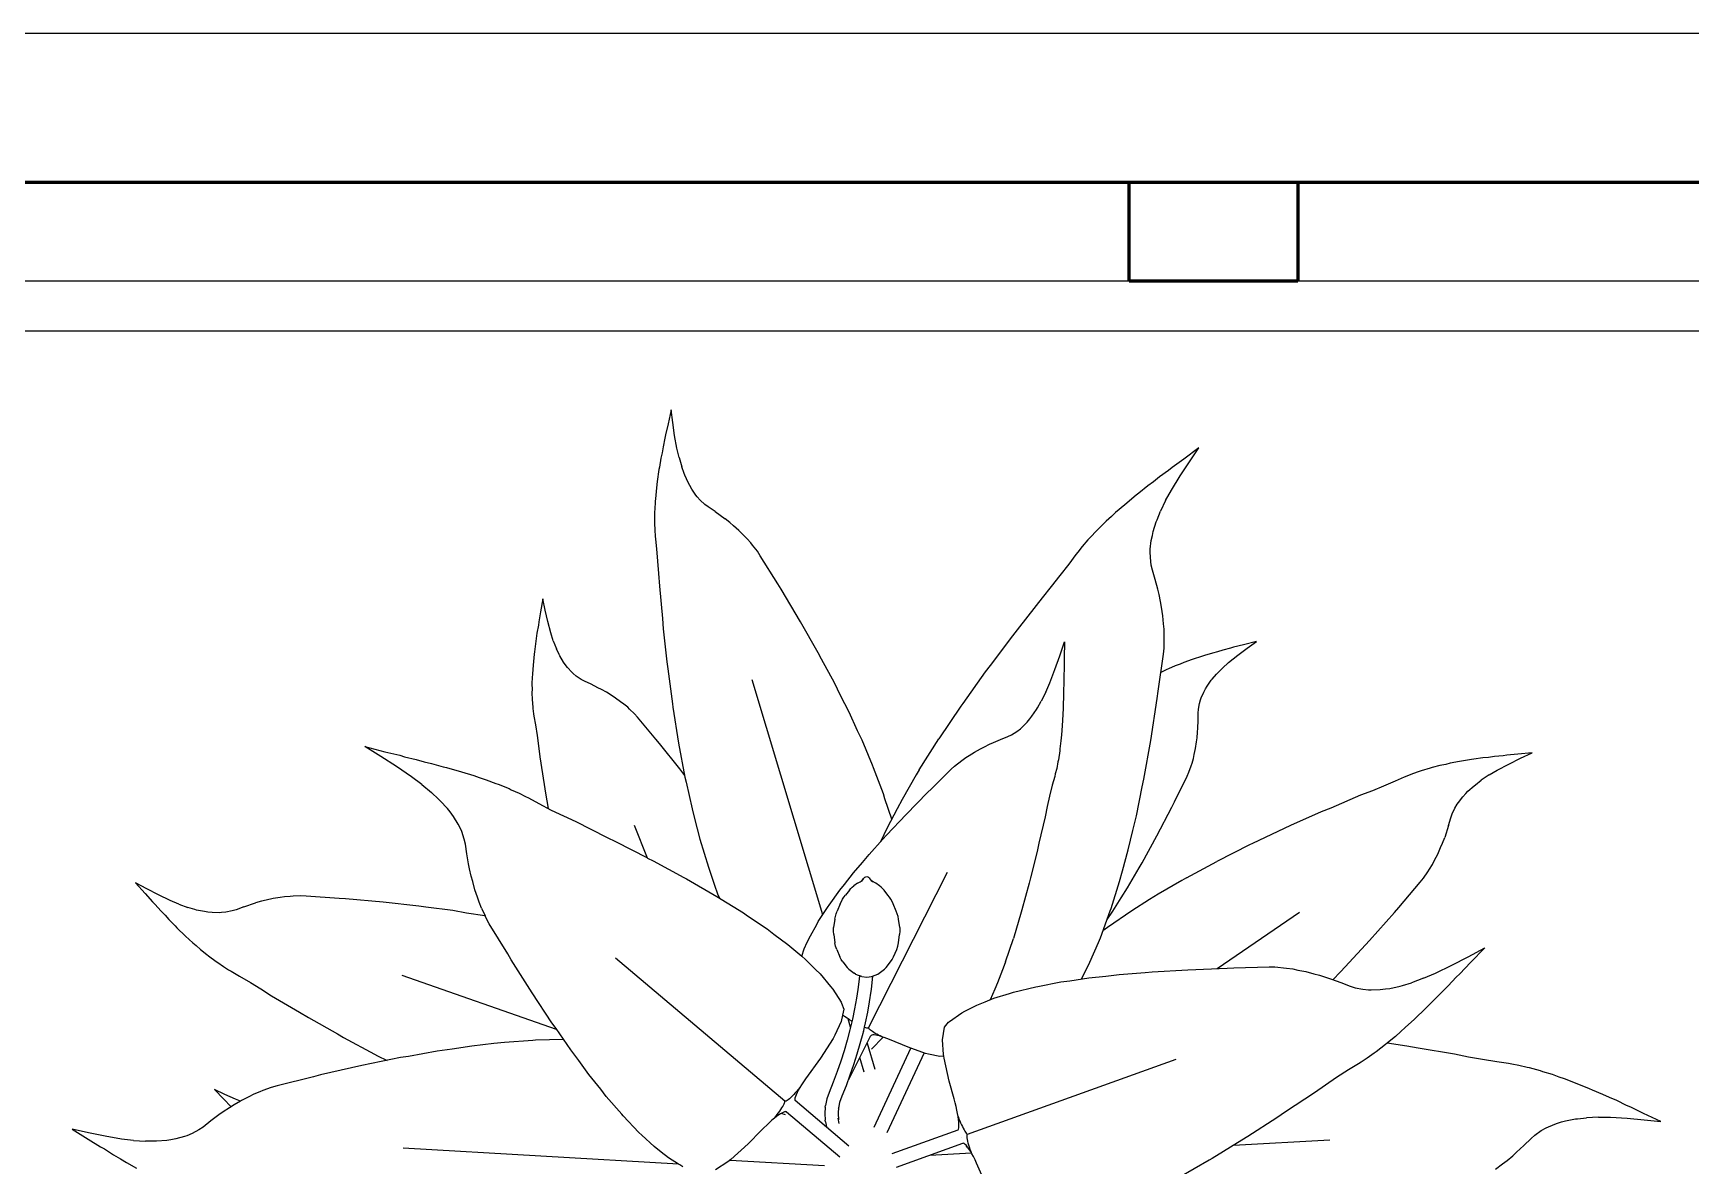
# Model space of a CAD drawing. Header units: metres. Extents: x 244.4 to 340.3, y -4.1 to 64.3.
# Drawn here: x 307.079 to 307.914, y 35.942 to 36.512 of the extents above; entities that cross this region are included whole.
import ezdxf

# ---------------------------------------------------------------- set-up
doc = ezdxf.new("R2010")
doc.units = ezdxf.units.M
doc.layers.add('A-WALL', color=6, linetype='Continuous', lineweight=60)
doc.layers.add('Edges', color=7, linetype='Continuous')

msp = doc.modelspace()

# ---------------------------------------------------------------- linework, layer by layer
at = {"layer": 'A-WALL'}
for p, q in [((305.65535, 36.4373), (311.50535, 36.4373)), ((307.63113, 36.3873), (307.63113, 36.4373)), ((307.71605, 36.4373), (307.71605, 36.3873)), ((307.71605, 36.3873), (307.63113, 36.3873))]:
    msp.add_line(p, q, dxfattribs=at)
at = {"layer": 'Edges'}
for p, q in [((305.65535, 36.5123), (311.50535, 36.5123)), ((307.63113, 36.3873), (305.70605, 36.3873)), ((309.54113, 36.3873), (307.71605, 36.3873)), ((305.65535, 36.3623), (311.50535, 36.3623)), ((307.40061, 36.32262), (307.39907, 36.31547)), ((307.40143, 36.31618), (307.40061, 36.32262)), ((307.39782, 36.31002), (307.39752, 36.30824)), ((307.39907, 36.31547), (307.39782, 36.31002)), ((307.40236, 36.30969), (307.40143, 36.31618)), ((307.39656, 36.30402), (307.39606, 36.30096)), ((307.39752, 36.30824), (307.39656, 36.30402)), ((307.40354, 36.3032), (307.40236, 36.30969)), ((307.4046, 36.29857), (307.40354, 36.3032)), ((307.66626, 36.30347), (307.65866, 36.29777)), ((307.6615, 36.29644), (307.66626, 36.30347)), ((307.39474, 36.29369), (307.39449, 36.29246)), ((307.39545, 36.29818), (307.39474, 36.29369)), ((307.39606, 36.30096), (307.39545, 36.29818)), ((307.4046, 36.29857), (307.40594, 36.29395)), ((307.40717, 36.29053), (307.40594, 36.29395)), ((307.65281, 36.29355), (307.65102, 36.29207)), ((307.65866, 36.29777), (307.65281, 36.29355)), ((307.65683, 36.28936), (307.6615, 36.29644)), ((307.39364, 36.28647), (307.39303, 36.28161)), ((307.39449, 36.29246), (307.39364, 36.28647)), ((307.40747, 36.28971), (307.40717, 36.29053)), ((307.40917, 36.28595), (307.40747, 36.28971)), ((307.40997, 36.28449), (307.40917, 36.28595)), ((307.64345, 36.28636), (307.64053, 36.28425)), ((307.64654, 36.28886), (307.64345, 36.28636)), ((307.65102, 36.29207), (307.64654, 36.28886)), ((307.65245, 36.28217), (307.65683, 36.28936)), ((307.39257, 36.27642), (307.39238, 36.27237)), ((307.39287, 36.27936), (307.39257, 36.27642)), ((307.39303, 36.28161), (307.39287, 36.27936)), ((307.41105, 36.28259), (307.40997, 36.28449)), ((307.4131, 36.2796), (307.41105, 36.28259)), ((307.41378, 36.27879), (307.4131, 36.2796)), ((307.41529, 36.27707), (307.41378, 36.27879)), ((307.41763, 36.2749), (307.41529, 36.27707)), ((307.63481, 36.27968), (307.62899, 36.27481)), ((307.63608, 36.28061), (307.63481, 36.27968)), ((307.64053, 36.28425), (307.63608, 36.28061)), ((307.64955, 36.27691), (307.64694, 36.27146)), ((307.64955, 36.27691), (307.65245, 36.28217)), ((307.3923, 36.27138), (307.39223, 36.26656)), ((307.39238, 36.27237), (307.3923, 36.27138)), ((307.41928, 36.27366), (307.41763, 36.2749)), ((307.42274, 36.2714), (307.41928, 36.27366)), ((307.42274, 36.2714), (307.42783, 36.2677)), ((307.62235, 36.26893), (307.61964, 36.26653)), ((307.62437, 36.27086), (307.62235, 36.26893)), ((307.62899, 36.27481), (307.62437, 36.27086)), ((307.64525, 36.26723), (307.64694, 36.27146)), ((307.39223, 36.26656), (307.39227, 36.26556)), ((307.39227, 36.26556), (307.39234, 36.26196)), ((307.39234, 36.26196), (307.39258, 36.25896)), ((307.43024, 36.26577), (307.42783, 36.2677)), ((307.43202, 36.26421), (307.43024, 36.26577)), ((307.43476, 36.26178), (307.43202, 36.26421)), ((307.4372, 36.25932), (307.43476, 36.26178)), ((307.61523, 36.26219), (307.61121, 36.25795)), ((307.61612, 36.26301), (307.61523, 36.26219)), ((307.61964, 36.26653), (307.61612, 36.26301)), ((307.6429, 36.25935), (307.64335, 36.26136)), ((307.64335, 36.26136), (307.64486, 36.26623)), ((307.64486, 36.26623), (307.64525, 36.26723)), ((307.39258, 36.25896), (307.39267, 36.25752)), ((307.39267, 36.25752), (307.39321, 36.25256)), ((307.39321, 36.25256), (307.39379, 36.2463)), ((307.43883, 36.25765), (307.4372, 36.25932)), ((307.44069, 36.25554), (307.43883, 36.25765)), ((307.44163, 36.25437), (307.44069, 36.25554)), ((307.44402, 36.25131), (307.44163, 36.25437)), ((307.44551, 36.24911), (307.44402, 36.25131)), ((307.60758, 36.2538), (307.60537, 36.25096)), ((307.61043, 36.25702), (307.60758, 36.2538)), ((307.61121, 36.25795), (307.61043, 36.25702)), ((307.64183, 36.25102), (307.64186, 36.25232)), ((307.64186, 36.25232), (307.64236, 36.25674)), ((307.64236, 36.25674), (307.6429, 36.25935)), ((307.39379, 36.2463), (307.39428, 36.24016)), ((307.4543, 36.23495), (307.44551, 36.24911)), ((307.60081, 36.24491), (307.59636, 36.23909)), ((307.6043, 36.24964), (307.60081, 36.24491)), ((307.60537, 36.25096), (307.6043, 36.24964)), ((307.64187, 36.24823), (307.64183, 36.25102)), ((307.64233, 36.24436), (307.64187, 36.24823)), ((307.6429, 36.24188), (307.64233, 36.24436)), ((307.39428, 36.24016), (307.3947, 36.23377)), ((307.45606, 36.23221), (307.4543, 36.23495)), ((307.59636, 36.23909), (307.59196, 36.23356)), ((307.64437, 36.23705), (307.6429, 36.24188)), ((307.64558, 36.23221), (307.64437, 36.23705)), ((307.33602, 36.22747), (307.33491, 36.22081)), ((307.3372, 36.22173), (307.33602, 36.22747)), ((307.3947, 36.23377), (307.39623, 36.21753)), ((307.4658, 36.21586), (307.45606, 36.23221)), ((307.58734, 36.22796), (307.57604, 36.21335)), ((307.59196, 36.23356), (307.58734, 36.22796)), ((307.64625, 36.22962), (307.64558, 36.23221)), ((307.64701, 36.22597), (307.64625, 36.22962)), ((307.33491, 36.22081), (307.33398, 36.21572)), ((307.33848, 36.21597), (307.3372, 36.22173)), ((307.64745, 36.22316), (307.64701, 36.22597)), ((307.64814, 36.21886), (307.64745, 36.22316)), ((307.64853, 36.21477), (307.64814, 36.21886)), ((307.33308, 36.21017), (307.33274, 36.20734)), ((307.33379, 36.21408), (307.33308, 36.21017)), ((307.33398, 36.21572), (307.33379, 36.21408)), ((307.33999, 36.21027), (307.33848, 36.21597)), ((307.34127, 36.20624), (307.33999, 36.21027)), ((307.39623, 36.21753), (307.39665, 36.21236)), ((307.39665, 36.21236), (307.39854, 36.19563)), ((307.47471, 36.20021), (307.4658, 36.21586)), ((307.57604, 36.21335), (307.57242, 36.20882)), ((307.64877, 36.21204), (307.64853, 36.21477)), ((307.64889, 36.20877), (307.64877, 36.21204)), ((307.33229, 36.20477), (307.33183, 36.20066)), ((307.33274, 36.20734), (307.33229, 36.20477)), ((307.34127, 36.20624), (307.34283, 36.20227)), ((307.34422, 36.19935), (307.34283, 36.20227)), ((307.57242, 36.20882), (307.56119, 36.19374)), ((307.59627, 36.19869), (307.59865, 36.20574)), ((307.59865, 36.20574), (307.59847, 36.19758)), ((307.64848, 36.19956), (307.64877, 36.20257)), ((307.64877, 36.20257), (307.64887, 36.20702)), ((307.64887, 36.20702), (307.64889, 36.20877)), ((307.67835, 36.20156), (307.67564, 36.20071)), ((307.68221, 36.20251), (307.67835, 36.20156)), ((307.68379, 36.203), (307.68221, 36.20251)), ((307.68881, 36.20423), (307.68379, 36.203)), ((307.68585, 36.199), (307.69059, 36.20252)), ((307.69535, 36.20594), (307.68881, 36.20423)), ((307.69059, 36.20252), (307.69535, 36.20594)), ((307.33112, 36.19406), (307.33076, 36.18965)), ((307.33164, 36.19953), (307.33112, 36.19406)), ((307.33183, 36.20066), (307.33164, 36.19953)), ((307.34456, 36.19866), (307.34422, 36.19935)), ((307.34641, 36.19552), (307.34456, 36.19866)), ((307.34727, 36.19432), (307.34641, 36.19552)), ((307.34842, 36.19277), (307.34727, 36.19432)), ((307.39854, 36.19563), (307.39891, 36.19208)), ((307.47637, 36.19705), (307.47471, 36.20021)), ((307.48283, 36.18506), (307.47637, 36.19705)), ((307.56119, 36.19374), (307.55879, 36.19062)), ((307.59384, 36.19175), (307.59627, 36.19869)), ((307.59847, 36.19758), (307.59846, 36.19145)), ((307.64582, 36.1808), (307.64848, 36.19956)), ((307.65434, 36.19357), (307.65104, 36.19208)), ((307.65682, 36.19451), (307.65434, 36.19357)), ((307.65868, 36.1953), (307.65682, 36.19451)), ((307.66285, 36.19677), (307.65868, 36.1953)), ((307.66806, 36.19852), (307.66285, 36.19677)), ((307.66916, 36.19882), (307.66806, 36.19852)), ((307.67311, 36.20008), (307.66916, 36.19882)), ((307.67564, 36.20071), (307.67311, 36.20008)), ((307.67812, 36.19248), (307.68127, 36.1953)), ((307.68127, 36.1953), (307.68585, 36.199)), ((307.33072, 36.18763), (307.33056, 36.18499)), ((307.33056, 36.18499), (307.33058, 36.18136)), ((307.33076, 36.18965), (307.33072, 36.18763)), ((307.35059, 36.19037), (307.34842, 36.19277)), ((307.35129, 36.18973), (307.35059, 36.19037)), ((307.35286, 36.1884), (307.35129, 36.18973)), ((307.35526, 36.18678), (307.35286, 36.1884)), ((307.35695, 36.18589), (307.35526, 36.18678)), ((307.36044, 36.18433), (307.35695, 36.18589)), ((307.39891, 36.19208), (307.40127, 36.17452)), ((307.47691, 36.06822), (307.44141, 36.18657)), ((307.48595, 36.17874), (307.48283, 36.18506)), ((307.55879, 36.19062), (307.5475, 36.17475)), ((307.58922, 36.18033), (307.59124, 36.185)), ((307.59124, 36.185), (307.59384, 36.19175)), ((307.59837, 36.18482), (307.59821, 36.18147)), ((307.59846, 36.19145), (307.59834, 36.18946)), ((307.59834, 36.18946), (307.59837, 36.18482)), ((307.65022, 36.19174), (307.64716, 36.19024)), ((307.65104, 36.19208), (307.65022, 36.19174)), ((307.67043, 36.18341), (307.67254, 36.18638)), ((307.67254, 36.18638), (307.67303, 36.18697)), ((307.67303, 36.18697), (307.67512, 36.18943)), ((307.67812, 36.19248), (307.67512, 36.18943)), ((307.33058, 36.18136), (307.33055, 36.18048)), ((307.33055, 36.18048), (307.33071, 36.1762)), ((307.33071, 36.1762), (307.33079, 36.17532)), ((307.3638, 36.18263), (307.36044, 36.18433)), ((307.36561, 36.18172), (307.3638, 36.18263)), ((307.36806, 36.18034), (307.36561, 36.18172)), ((307.36988, 36.17919), (307.36806, 36.18034)), ((307.37267, 36.17742), (307.36988, 36.17919)), ((307.37518, 36.17558), (307.37267, 36.17742)), ((307.49017, 36.17037), (307.48595, 36.17874)), ((307.58922, 36.18033), (307.58696, 36.17577)), ((307.59823, 36.17846), (307.598, 36.17365)), ((307.59821, 36.18147), (307.59823, 36.17846)), ((307.64206, 36.15609), (307.64538, 36.17717)), ((307.64538, 36.17717), (307.64582, 36.1808)), ((307.66656, 36.17461), (307.66714, 36.17659)), ((307.66714, 36.17659), (307.66743, 36.17749)), ((307.66743, 36.17749), (307.66874, 36.18045)), ((307.66874, 36.18045), (307.66968, 36.18213)), ((307.66968, 36.18213), (307.67043, 36.18341)), ((307.33079, 36.17532), (307.33103, 36.17216)), ((307.33103, 36.17216), (307.33141, 36.16954)), ((307.33141, 36.16954), (307.33156, 36.16829)), ((307.33156, 36.16829), (307.33231, 36.16401)), ((307.37684, 36.17434), (307.37518, 36.17558)), ((307.37875, 36.17275), (307.37684, 36.17434)), ((307.37973, 36.17184), (307.37875, 36.17275)), ((307.38219, 36.1695), (307.37973, 36.17184)), ((307.38374, 36.1678), (307.38219, 36.1695)), ((307.40127, 36.17452), (307.40148, 36.17287)), ((307.40148, 36.17287), (307.40438, 36.15471)), ((307.49451, 36.16089), (307.49017, 36.17037)), ((307.54643, 36.17329), (307.53532, 36.1568)), ((307.5475, 36.17475), (307.54643, 36.17329)), ((307.58118, 36.16689), (307.58224, 36.16822)), ((307.58224, 36.16822), (307.58461, 36.1717)), ((307.58461, 36.1717), (307.58506, 36.17247)), ((307.58506, 36.17247), (307.58696, 36.17577)), ((307.59801, 36.17236), (307.59766, 36.16608)), ((307.598, 36.17365), (307.59801, 36.17236)), ((307.66593, 36.16986), (307.66606, 36.17176)), ((307.66594, 36.16604), (307.66593, 36.16986)), ((307.66606, 36.17176), (307.66656, 36.17461)), ((307.33231, 36.16401), (307.33315, 36.15861)), ((307.39293, 36.15667), (307.38374, 36.1678)), ((307.49674, 36.15614), (307.49451, 36.16089)), ((307.57202, 36.15896), (307.57466, 36.16061)), ((307.57466, 36.16061), (307.57643, 36.16198)), ((307.57643, 36.16198), (307.57724, 36.16266)), ((307.57724, 36.16266), (307.57978, 36.16522)), ((307.57978, 36.16522), (307.58118, 36.16689)), ((307.59736, 36.1611), (307.5971, 36.15881)), ((307.59766, 36.16608), (307.59736, 36.1611)), ((307.66541, 36.15744), (307.66567, 36.16025)), ((307.66567, 36.16025), (307.66576, 36.16227)), ((307.66576, 36.16227), (307.66594, 36.16604)), ((307.25445, 36.14799), (307.24644, 36.153)), ((307.24644, 36.153), (307.25647, 36.15039)), ((307.33315, 36.15861), (307.33389, 36.15332)), ((307.33389, 36.15332), (307.33456, 36.14784)), ((307.39475, 36.15453), (307.39293, 36.15667)), ((307.40494, 36.1417), (307.39475, 36.15453)), ((307.40438, 36.15471), (307.40759, 36.13765)), ((307.50201, 36.14356), (307.49674, 36.15614)), ((307.52548, 36.1412), (307.53532, 36.1568)), ((307.55341, 36.15022), (307.55638, 36.15181)), ((307.55638, 36.15181), (307.55833, 36.15289)), ((307.55833, 36.15289), (307.56095, 36.15417)), ((307.56095, 36.15417), (307.56287, 36.155)), ((307.56287, 36.155), (307.56647, 36.15662)), ((307.56647, 36.15662), (307.57019, 36.15808)), ((307.57019, 36.15808), (307.57202, 36.15896)), ((307.59635, 36.15187), (307.59626, 36.15091)), ((307.59688, 36.15588), (307.59635, 36.15187)), ((307.5971, 36.15881), (307.59688, 36.15588)), ((307.63858, 36.13651), (307.64206, 36.15609)), ((307.66397, 36.14901), (307.66463, 36.15205)), ((307.66463, 36.15205), (307.6651, 36.15532)), ((307.6651, 36.15532), (307.66541, 36.15744)), ((307.26232, 36.14296), (307.25445, 36.14799)), ((307.25647, 36.15039), (307.26405, 36.14859)), ((307.2699, 36.13778), (307.26232, 36.14296)), ((307.26405, 36.14859), (307.26646, 36.14786)), ((307.26646, 36.14786), (307.27221, 36.14654)), ((307.27221, 36.14654), (307.2763, 36.14536)), ((307.2763, 36.14536), (307.28003, 36.14451)), ((307.28003, 36.14451), (307.2859, 36.14282)), ((307.2859, 36.14282), (307.28751, 36.14245)), ((307.33456, 36.14784), (307.33671, 36.13395)), ((307.50253, 36.14233), (307.50201, 36.14356)), ((307.54159, 36.14164), (307.54325, 36.14315)), ((307.54325, 36.14315), (307.54692, 36.14601)), ((307.54692, 36.14601), (307.54896, 36.14744)), ((307.54896, 36.14744), (307.55072, 36.14853)), ((307.55072, 36.14853), (307.55341, 36.15022)), ((307.59534, 36.14531), (307.59472, 36.14196)), ((307.59555, 36.14627), (307.59534, 36.14531)), ((307.59626, 36.15091), (307.59555, 36.14627)), ((307.66129, 36.14012), (307.66242, 36.14333)), ((307.66242, 36.14333), (307.66285, 36.14459)), ((307.66285, 36.14459), (307.66352, 36.14698)), ((307.66352, 36.14698), (307.66397, 36.14901)), ((307.78765, 36.14342), (307.78373, 36.14236)), ((307.79054, 36.14402), (307.78765, 36.14342)), ((307.79273, 36.14455), (307.79054, 36.14402)), ((307.79755, 36.14544), (307.79273, 36.14455)), ((307.80351, 36.14646), (307.79755, 36.14544)), ((307.80476, 36.14659), (307.80351, 36.14646)), ((307.80925, 36.14728), (307.80476, 36.14659)), ((307.81209, 36.14755), (307.80925, 36.14728)), ((307.81516, 36.148), (307.81209, 36.14755)), ((307.81947, 36.14837), (307.81516, 36.148)), ((307.8165, 36.1411), (307.82232, 36.1442)), ((307.82125, 36.14863), (307.81947, 36.14837)), ((307.82683, 36.14909), (307.82125, 36.14863)), ((307.82232, 36.1442), (307.82822, 36.14706)), ((307.8341, 36.1498), (307.82683, 36.14909)), ((307.82822, 36.14706), (307.8341, 36.1498)), ((307.27509, 36.13392), (307.2699, 36.13778)), ((307.28751, 36.14245), (307.29517, 36.14019)), ((307.29517, 36.14019), (307.30124, 36.13836)), ((307.30124, 36.13836), (307.30398, 36.13737)), ((307.30398, 36.13737), (307.30754, 36.13624)), ((307.30754, 36.13624), (307.31235, 36.13442)), ((307.40745, 36.1384), (307.40494, 36.1417)), ((307.40759, 36.13765), (307.40819, 36.13499)), ((307.40819, 36.13499), (307.41115, 36.12156)), ((307.50751, 36.1291), (307.50253, 36.14233)), ((307.52405, 36.1387), (307.51685, 36.12632)), ((307.52548, 36.1412), (307.52405, 36.1387)), ((307.53166, 36.13168), (307.54159, 36.14164)), ((307.59373, 36.1379), (307.59252, 36.13348)), ((307.59403, 36.1392), (307.59373, 36.1379)), ((307.59472, 36.14196), (307.59403, 36.1392)), ((307.63774, 36.13267), (307.63858, 36.13651)), ((307.65395, 36.12508), (307.66036, 36.13801)), ((307.66036, 36.13801), (307.66129, 36.14012)), ((307.76512, 36.13555), (307.75932, 36.13309)), ((307.76967, 36.13756), (307.76512, 36.13555)), ((307.77102, 36.13809), (307.76967, 36.13756)), ((307.7738, 36.13923), (307.77102, 36.13809)), ((307.77721, 36.1404), (307.7738, 36.13923)), ((307.77815, 36.14074), (307.77721, 36.1404)), ((307.78277, 36.14213), (307.77815, 36.14074)), ((307.78373, 36.14236), (307.78277, 36.14213)), ((307.80553, 36.13379), (307.80841, 36.13601)), ((307.81241, 36.13869), (307.80841, 36.13601)), ((307.81241, 36.13869), (307.8165, 36.1411)), ((307.27509, 36.13392), (307.28006, 36.1298)), ((307.28359, 36.12648), (307.28006, 36.1298)), ((307.28441, 36.1257), (307.28359, 36.12648)), ((307.31235, 36.13442), (307.31351, 36.13403)), ((307.31351, 36.13403), (307.31904, 36.13178)), ((307.31904, 36.13178), (307.32015, 36.13125)), ((307.32015, 36.13125), (307.32412, 36.1295)), ((307.32412, 36.1295), (307.32733, 36.12784)), ((307.32733, 36.12784), (307.32885, 36.1271)), ((307.32885, 36.1271), (307.33395, 36.12431)), ((307.33671, 36.13395), (307.33733, 36.12955)), ((307.33733, 36.12955), (307.33869, 36.12184)), ((307.50828, 36.12673), (307.50751, 36.1291)), ((307.51167, 36.11643), (307.50828, 36.12673)), ((307.51685, 36.12632), (307.51442, 36.12167)), ((307.51887, 36.1187), (307.52973, 36.12984)), ((307.52973, 36.12984), (307.53166, 36.13168)), ((307.59114, 36.12803), (307.58996, 36.12283)), ((307.59252, 36.13348), (307.59114, 36.12803)), ((307.63482, 36.11816), (307.63774, 36.13267)), ((307.74767, 36.12842), (307.73266, 36.12202)), ((307.75362, 36.13076), (307.74767, 36.12842)), ((307.75932, 36.13309), (307.75362, 36.13076)), ((307.79693, 36.12482), (307.79915, 36.12768)), ((307.79915, 36.12768), (307.80062, 36.12929)), ((307.80062, 36.12929), (307.80178, 36.13049)), ((307.80178, 36.13049), (307.80484, 36.13325)), ((307.80484, 36.13325), (307.80553, 36.13379)), ((307.28801, 36.12175), (307.28441, 36.1257)), ((307.28935, 36.12005), (307.28801, 36.12175)), ((307.291, 36.11784), (307.28935, 36.12005)), ((307.29343, 36.11395), (307.291, 36.11784)), ((307.33395, 36.12431), (307.34029, 36.12101)), ((307.34029, 36.12101), (307.34637, 36.11803)), ((307.34637, 36.11803), (307.35257, 36.11517)), ((307.41115, 36.12156), (307.41242, 36.11668)), ((307.50911, 36.10838), (307.51887, 36.1187)), ((307.51442, 36.12167), (307.5094, 36.11212)), ((307.58996, 36.12283), (307.58889, 36.11756)), ((307.633, 36.11074), (307.63482, 36.11816)), ((307.6452, 36.108), (307.65275, 36.12254)), ((307.65275, 36.12254), (307.65395, 36.12508)), ((307.72786, 36.12004), (307.7125, 36.11316)), ((307.73266, 36.12202), (307.72786, 36.12004)), ((307.79314, 36.11712), (307.79382, 36.11908)), ((307.79382, 36.11908), (307.79518, 36.12196)), ((307.79518, 36.12196), (307.79635, 36.12393)), ((307.79635, 36.12393), (307.79693, 36.12482)), ((307.29403, 36.11275), (307.29343, 36.11395)), ((307.29521, 36.11016), (307.29403, 36.11275)), ((307.29647, 36.10641), (307.29521, 36.11016)), ((307.35257, 36.11517), (307.36809, 36.10738)), ((307.38879, 36.09683), (307.38215, 36.11325)), ((307.41242, 36.11668), (307.41508, 36.10642)), ((307.5094, 36.11212), (307.50607, 36.10494)), ((307.58889, 36.11756), (307.58573, 36.10425)), ((307.63076, 36.101), (307.633, 36.11074)), ((307.70923, 36.11173), (307.69322, 36.10414)), ((307.7125, 36.11316), (307.70923, 36.11173)), ((307.79204, 36.11315), (307.79006, 36.10717)), ((307.79204, 36.11315), (307.79314, 36.11712)), ((307.29703, 36.10389), (307.29647, 36.10641)), ((307.29774, 36.09888), (307.29703, 36.10389)), ((307.36809, 36.10738), (307.37293, 36.10508)), ((307.37293, 36.10508), (307.38832, 36.09707)), ((307.41508, 36.10642), (307.41937, 36.0922)), ((307.50032, 36.09863), (307.50728, 36.10627)), ((307.50728, 36.10627), (307.50911, 36.10838)), ((307.58573, 36.10425), (307.58485, 36.10013)), ((307.63779, 36.09449), (307.6452, 36.108)), ((307.69171, 36.10344), (307.67529, 36.09516)), ((307.69322, 36.10414), (307.69171, 36.10344)), ((307.78653, 36.09877), (307.78801, 36.10212)), ((307.78801, 36.10212), (307.78896, 36.10429)), ((307.78896, 36.10429), (307.79006, 36.10717)), ((307.29869, 36.09395), (307.29774, 36.09888)), ((307.29916, 36.09133), (307.29869, 36.09395)), ((307.38832, 36.09707), (307.38879, 36.09683)), ((307.38879, 36.09683), (307.39151, 36.09549)), ((307.39151, 36.09549), (307.40695, 36.08706)), ((307.49249, 36.08941), (307.49694, 36.09453)), ((307.49694, 36.09453), (307.50032, 36.09863)), ((307.58485, 36.10013), (307.58149, 36.08689)), ((307.62779, 36.09032), (307.63076, 36.101)), ((307.63622, 36.09188), (307.63779, 36.09449)), ((307.66001, 36.08691), (307.67529, 36.09516)), ((307.78239, 36.09122), (307.78383, 36.09363)), ((307.78383, 36.09363), (307.78493, 36.09569)), ((307.78493, 36.09569), (307.78653, 36.09877)), ((307.29998, 36.08772), (307.29916, 36.09133)), ((307.30074, 36.085), (307.29998, 36.08772)), ((307.30184, 36.08086), (307.30074, 36.085)), ((307.40695, 36.08706), (307.40837, 36.08632)), ((307.40837, 36.08632), (307.42356, 36.07755)), ((307.41937, 36.0922), (307.42251, 36.08321)), ((307.48788, 36.08348), (307.49249, 36.08941)), ((307.49452, 36.08421), (307.49514, 36.0846)), ((307.49514, 36.0846), (307.49582, 36.08491)), ((307.49627, 36.08512), (307.49576, 36.08469)), ((307.49582, 36.08491), (307.49627, 36.08512)), ((307.49627, 36.08512), (307.49629, 36.08513)), ((307.49629, 36.08513), (307.49633, 36.08517)), ((307.49633, 36.08517), (307.49685, 36.08571)), ((307.49633, 36.08517), (307.49646, 36.08521)), ((307.49646, 36.08521), (307.49635, 36.08507)), ((307.4965, 36.08526), (307.49646, 36.08521)), ((307.49685, 36.08571), (307.4965, 36.08526)), ((307.4965, 36.08526), (307.49673, 36.08542)), ((307.49685, 36.08571), (307.49692, 36.0858)), ((307.49692, 36.0858), (307.49743, 36.08656)), ((307.49731, 36.08629), (307.49692, 36.0858)), ((307.49743, 36.08656), (307.49773, 36.08694)), ((307.49773, 36.08694), (307.49812, 36.08724)), ((307.49812, 36.08724), (307.49858, 36.08742)), ((307.49858, 36.08742), (307.49908, 36.08749)), ((307.49908, 36.08749), (307.49957, 36.08742)), ((307.49957, 36.08742), (307.50003, 36.08724)), ((307.50003, 36.08724), (307.50042, 36.08694)), ((307.50004, 36.01132), (307.53983, 36.08975)), ((307.50042, 36.08694), (307.50073, 36.08656)), ((307.50123, 36.0858), (307.50073, 36.08656)), ((307.5013, 36.08571), (307.50123, 36.0858)), ((307.50182, 36.08517), (307.5013, 36.08571)), ((307.50165, 36.08526), (307.5013, 36.08571)), ((307.50165, 36.08526), (307.50142, 36.08542)), ((307.50169, 36.08521), (307.50165, 36.08526)), ((307.5018, 36.08507), (307.50169, 36.08521)), ((307.50182, 36.08517), (307.50169, 36.08521)), ((307.50186, 36.08513), (307.50182, 36.08517)), ((307.50188, 36.08512), (307.50186, 36.08513)), ((307.50233, 36.08491), (307.50188, 36.08512)), ((307.50239, 36.08469), (307.50188, 36.08512)), ((307.50301, 36.0846), (307.50233, 36.08491)), ((307.50363, 36.08421), (307.50301, 36.0846)), ((307.58149, 36.08689), (307.58086, 36.08416)), ((307.62208, 36.07147), (307.62638, 36.08502)), ((307.62638, 36.08502), (307.62779, 36.09032)), ((307.6304, 36.08187), (307.63622, 36.09188)), ((307.65766, 36.08553), (307.64577, 36.07862)), ((307.66001, 36.08691), (307.65766, 36.08553)), ((307.76691, 36.072), (307.77773, 36.08467)), ((307.77773, 36.08467), (307.77937, 36.08676)), ((307.77937, 36.08676), (307.78156, 36.08996)), ((307.78156, 36.08996), (307.78239, 36.09122)), ((307.1367, 36.08129), (307.13101, 36.08439)), ((307.13101, 36.08439), (307.13589, 36.07896)), ((307.13589, 36.07896), (307.13958, 36.07474)), ((307.14251, 36.07823), (307.1367, 36.08129)), ((307.14845, 36.07538), (307.14251, 36.07823)), ((307.20031, 36.07638), (307.19674, 36.07559)), ((307.20374, 36.07692), (307.20031, 36.07638)), ((307.20605, 36.07726), (307.20374, 36.07692)), ((307.20884, 36.07753), (307.20605, 36.07726)), ((307.21035, 36.0776), (307.20884, 36.07753)), ((307.21423, 36.07775), (307.21035, 36.0776)), ((307.21688, 36.07767), (307.21423, 36.07775)), ((307.23351, 36.07648), (307.21688, 36.07767)), ((307.23676, 36.0763), (307.23351, 36.07648)), ((307.25572, 36.07461), (307.23676, 36.0763)), ((307.30314, 36.07705), (307.30184, 36.08086)), ((307.30398, 36.07454), (307.30314, 36.07705)), ((307.42251, 36.08321), (307.42404, 36.07889)), ((307.42356, 36.07755), (307.43702, 36.06921)), ((307.42404, 36.07889), (307.42493, 36.0767)), ((307.48016, 36.07313), (307.4856, 36.08069)), ((307.4856, 36.08069), (307.48788, 36.08348)), ((307.48692, 36.07605), (307.48762, 36.07713)), ((307.48762, 36.07713), (307.48839, 36.07816)), ((307.49035, 36.08065), (307.48839, 36.07816)), ((307.49035, 36.08065), (307.49105, 36.08144)), ((307.49105, 36.08144), (307.49181, 36.08215)), ((307.49181, 36.08215), (307.49263, 36.0828)), ((307.49452, 36.08421), (307.49263, 36.0828)), ((307.50552, 36.0828), (307.50363, 36.08421)), ((307.50635, 36.08215), (307.50552, 36.0828)), ((307.50711, 36.08144), (307.50635, 36.08215)), ((307.5078, 36.08065), (307.50711, 36.08144)), ((307.50976, 36.07816), (307.5078, 36.08065)), ((307.51053, 36.07713), (307.50976, 36.07816)), ((307.51123, 36.07605), (307.51053, 36.07713)), ((307.58086, 36.08416), (307.5772, 36.0708)), ((307.623, 36.07012), (307.62718, 36.07683)), ((307.62718, 36.07683), (307.6304, 36.08187)), ((307.64577, 36.07862), (307.64151, 36.07593)), ((307.13958, 36.07474), (307.14085, 36.07346)), ((307.14085, 36.07346), (307.1437, 36.07022)), ((307.1437, 36.07022), (307.14588, 36.06801)), ((307.14588, 36.06801), (307.14778, 36.06588)), ((307.15283, 36.07353), (307.14845, 36.07538)), ((307.15283, 36.07353), (307.15736, 36.0719)), ((307.16085, 36.07089), (307.15736, 36.0719)), ((307.16169, 36.07066), (307.16085, 36.07089)), ((307.16573, 36.06983), (307.16169, 36.07066)), ((307.16738, 36.06962), (307.16573, 36.06983)), ((307.16955, 36.06938), (307.16738, 36.06962)), ((307.17318, 36.06929), (307.16955, 36.06938)), ((307.17423, 36.06936), (307.17318, 36.06929)), ((307.17651, 36.06958), (307.17423, 36.06936)), ((307.17964, 36.0702), (307.17651, 36.06958)), ((307.18162, 36.07081), (307.17964, 36.0702)), ((307.18547, 36.07229), (307.18162, 36.07081)), ((307.18547, 36.07229), (307.19146, 36.07424)), ((307.19443, 36.07506), (307.19146, 36.07424)), ((307.19674, 36.07559), (307.19443, 36.07506)), ((307.27361, 36.07264), (307.25572, 36.07461)), ((307.27714, 36.07214), (307.27361, 36.07264)), ((307.29065, 36.07034), (307.27714, 36.07214)), ((307.2976, 36.06915), (307.29065, 36.07034)), ((307.30685, 36.06767), (307.2976, 36.06915)), ((307.30514, 36.07161), (307.30398, 36.07454)), ((307.30514, 36.07161), (307.30695, 36.06765)), ((307.43702, 36.06921), (307.43906, 36.0678)), ((307.43906, 36.0678), (307.44892, 36.06116)), ((307.4747, 36.06482), (307.47965, 36.07244)), ((307.47965, 36.07244), (307.48016, 36.07313)), ((307.48332, 36.0674), (307.48373, 36.06878)), ((307.48373, 36.06878), (307.48424, 36.07013)), ((307.48577, 36.07374), (307.48424, 36.07013)), ((307.48577, 36.07374), (307.48631, 36.07492)), ((307.48631, 36.07492), (307.48692, 36.07605)), ((307.51184, 36.07492), (307.51123, 36.07605)), ((307.51238, 36.07374), (307.51184, 36.07492)), ((307.51391, 36.07013), (307.51238, 36.07374)), ((307.51442, 36.06878), (307.51391, 36.07013)), ((307.51484, 36.0674), (307.51442, 36.06878)), ((307.57689, 36.06957), (307.57292, 36.05634)), ((307.5772, 36.0708), (307.57689, 36.06957)), ((307.61672, 36.05664), (307.62168, 36.07017)), ((307.62013, 36.06595), (307.623, 36.07012)), ((307.63254, 36.07028), (307.6203, 36.06187)), ((307.62168, 36.07017), (307.62208, 36.07147)), ((307.64151, 36.07593), (307.63254, 36.07028)), ((307.67553, 36.04124), (307.7169, 36.06957)), ((307.75222, 36.05523), (307.76483, 36.06949)), ((307.76483, 36.06949), (307.76691, 36.072)), ((307.14778, 36.06588), (307.151, 36.06267)), ((307.151, 36.06267), (307.15185, 36.06175)), ((307.15185, 36.06175), (307.15621, 36.05755)), ((307.30695, 36.06765), (307.30685, 36.06767)), ((307.3076, 36.06624), (307.30695, 36.06765)), ((307.30899, 36.06375), (307.3076, 36.06624)), ((307.31839, 36.04857), (307.30899, 36.06375)), ((307.44892, 36.06116), (307.45239, 36.05854)), ((307.47071, 36.05772), (307.47392, 36.06342)), ((307.47392, 36.06342), (307.4747, 36.06482)), ((307.48234, 36.06004), (307.48242, 36.0618)), ((307.48249, 36.05828), (307.48234, 36.06004)), ((307.48299, 36.066), (307.48242, 36.0618)), ((307.48299, 36.066), (307.48332, 36.0674)), ((307.51516, 36.066), (307.51484, 36.0674)), ((307.51573, 36.0618), (307.51516, 36.066)), ((307.51581, 36.06004), (307.51566, 36.05828)), ((307.51573, 36.0618), (307.51581, 36.06004)), ((307.6203, 36.06187), (307.618, 36.06014)), ((307.15621, 36.05755), (307.15978, 36.0542)), ((307.15978, 36.0542), (307.16151, 36.05276)), ((307.16151, 36.05276), (307.16371, 36.05079)), ((307.45239, 36.05854), (307.45931, 36.05337)), ((307.45931, 36.05337), (307.46634, 36.04739)), ((307.46634, 36.04739), (307.46763, 36.05104)), ((307.46763, 36.05104), (307.46917, 36.0544)), ((307.46917, 36.0544), (307.47071, 36.05772)), ((307.48249, 36.05828), (307.48305, 36.0541)), ((307.4834, 36.05243), (307.48305, 36.0541)), ((307.48396, 36.05082), (307.4834, 36.05243)), ((307.51419, 36.05082), (307.51475, 36.05243)), ((307.51475, 36.05243), (307.5151, 36.0541)), ((307.5151, 36.0541), (307.51566, 36.05828)), ((307.56897, 36.04452), (307.57292, 36.05634)), ((307.61146, 36.04433), (307.61572, 36.05432)), ((307.61572, 36.05432), (307.61672, 36.05664)), ((307.74002, 36.04199), (307.75222, 36.05523)), ((307.80193, 36.04713), (307.81028, 36.05156)), ((307.81028, 36.05156), (307.80299, 36.04418)), ((307.16371, 36.05079), (307.16689, 36.04826)), ((307.16689, 36.04826), (307.16765, 36.04762)), ((307.16765, 36.04762), (307.17151, 36.04473)), ((307.17151, 36.04473), (307.17234, 36.04418)), ((307.17234, 36.04418), (307.1753, 36.04213)), ((307.3201, 36.04564), (307.31839, 36.04857)), ((307.3307, 36.02897), (307.3201, 36.04564)), ((307.45791, 35.97432), (307.3726, 36.04641)), ((307.46634, 36.04739), (307.4682, 36.04581)), ((307.4682, 36.04581), (307.47337, 36.04073)), ((307.48396, 36.05082), (307.48553, 36.04715)), ((307.48621, 36.04579), (307.48553, 36.04715)), ((307.48709, 36.04454), (307.48621, 36.04579)), ((307.48709, 36.04454), (307.48929, 36.04175)), ((307.50886, 36.04175), (307.51106, 36.04454)), ((307.51106, 36.04454), (307.51194, 36.04579)), ((307.51194, 36.04579), (307.51263, 36.04715)), ((307.51263, 36.04715), (307.51419, 36.05082)), ((307.56826, 36.04271), (307.56496, 36.03394)), ((307.56897, 36.04452), (307.56826, 36.04271)), ((307.60875, 36.03889), (307.61146, 36.04433)), ((307.78536, 36.03886), (307.79364, 36.04283)), ((307.79364, 36.04283), (307.80193, 36.04713)), ((307.80299, 36.04418), (307.79765, 36.03852)), ((307.1753, 36.04213), (307.17787, 36.04056)), ((307.17787, 36.04056), (307.17909, 36.03979)), ((307.17909, 36.03979), (307.18341, 36.03732)), ((307.18341, 36.03732), (307.18884, 36.03412)), ((307.34299, 36.01056), (307.26514, 36.03767)), ((307.47337, 36.04073), (307.47564, 36.03845)), ((307.47564, 36.03845), (307.48093, 36.03218)), ((307.49016, 36.04087), (307.48929, 36.04175)), ((307.49016, 36.04087), (307.49277, 36.03891)), ((307.49349, 36.03842), (307.49277, 36.03891)), ((307.49349, 36.03842), (307.49618, 36.03733)), ((307.49524, 36.03591), (307.49459, 36.03063)), ((307.4954, 36.03764), (307.49524, 36.03591)), ((307.49542, 36.03784), (307.4954, 36.03764)), ((307.49661, 36.03718), (307.49618, 36.03733)), ((307.49661, 36.03718), (307.49908, 36.03687)), ((307.49908, 36.03687), (307.50154, 36.03718)), ((307.50191, 36.03585), (307.50126, 36.03055)), ((307.50154, 36.03718), (307.50197, 36.03733)), ((307.50205, 36.03736), (307.50191, 36.03585)), ((307.50197, 36.03733), (307.50205, 36.03736)), ((307.50205, 36.03736), (307.50466, 36.03842)), ((307.50466, 36.03842), (307.50538, 36.03891)), ((307.50538, 36.03891), (307.508, 36.04087)), ((307.508, 36.04087), (307.50886, 36.04175)), ((307.58526, 36.0322), (307.59687, 36.03444)), ((307.59687, 36.03444), (307.60141, 36.03505)), ((307.60141, 36.03505), (307.61083, 36.03651)), ((307.60727, 36.03596), (307.60875, 36.03889)), ((307.61083, 36.03651), (307.61941, 36.03737)), ((307.61941, 36.03737), (307.6261, 36.03821)), ((307.6261, 36.03821), (307.63918, 36.03921)), ((307.63918, 36.03921), (307.64272, 36.03957)), ((307.64272, 36.03957), (307.66073, 36.04061)), ((307.66073, 36.04061), (307.68047, 36.04145)), ((307.68047, 36.04145), (307.68386, 36.04146)), ((307.68386, 36.04146), (307.70171, 36.04202)), ((307.70171, 36.04202), (307.70456, 36.04197)), ((307.70456, 36.04197), (307.71044, 36.04143)), ((307.71044, 36.04143), (307.71356, 36.04096)), ((307.71356, 36.04096), (307.71615, 36.04044)), ((307.71615, 36.04044), (307.7201, 36.03965)), ((307.7201, 36.03965), (307.72424, 36.03854)), ((307.72424, 36.03854), (307.72698, 36.03784)), ((307.72698, 36.03784), (307.73051, 36.03674)), ((307.73051, 36.03674), (307.73301, 36.03584)), ((307.73301, 36.03584), (307.73775, 36.0342)), ((307.73378, 36.03557), (307.73752, 36.03945)), ((307.73752, 36.03945), (307.74002, 36.04199)), ((307.77943, 36.03629), (307.77337, 36.03405)), ((307.77943, 36.03629), (307.78536, 36.03886)), ((307.79581, 36.03679), (307.7918, 36.03247)), ((307.79765, 36.03852), (307.79581, 36.03679)), ((307.18884, 36.03412), (307.19409, 36.03092)), ((307.19409, 36.03092), (307.19951, 36.02751)), ((307.19951, 36.02751), (307.21357, 36.01922)), ((307.34061, 36.01389), (307.3307, 36.02897)), ((307.48093, 36.03218), (307.48201, 36.03072)), ((307.48201, 36.03072), (307.48619, 36.02431)), ((307.49391, 36.02619), (307.49297, 36.02091)), ((307.49459, 36.03063), (307.49391, 36.02619)), ((307.50114, 36.02971), (307.50035, 36.02442)), ((307.50126, 36.03055), (307.50114, 36.02971)), ((307.55879, 36.02447), (307.56311, 36.02619)), ((307.56357, 36.03081), (307.56124, 36.02545)), ((307.56311, 36.02619), (307.57104, 36.02866)), ((307.56496, 36.03394), (307.56357, 36.03081)), ((307.57104, 36.02866), (307.57297, 36.02927)), ((307.57297, 36.02927), (307.58418, 36.03201)), ((307.58418, 36.03201), (307.58526, 36.0322)), ((307.73775, 36.0342), (307.74245, 36.0323)), ((307.74245, 36.0323), (307.74491, 36.03153)), ((307.74491, 36.03153), (307.74879, 36.03075)), ((307.74879, 36.03075), (307.75162, 36.03047)), ((307.75162, 36.03047), (307.75296, 36.0304)), ((307.75296, 36.0304), (307.75755, 36.03055)), ((307.75755, 36.03055), (307.76029, 36.03088)), ((307.76029, 36.03088), (307.76243, 36.03118)), ((307.76243, 36.03118), (307.76765, 36.03233)), ((307.76765, 36.03233), (307.76874, 36.03265)), ((307.76874, 36.03265), (307.77337, 36.03405)), ((307.78613, 36.02672), (307.78173, 36.02248)), ((307.78873, 36.02952), (307.78613, 36.02672)), ((307.7918, 36.03247), (307.78873, 36.02952)), ((307.21357, 36.01922), (307.218, 36.01654)), ((307.48684, 36.0177), (307.48614, 36.01445)), ((307.48619, 36.02431), (307.48641, 36.0238)), ((307.48641, 36.0238), (307.48748, 36.0207)), ((307.48748, 36.0207), (307.48684, 36.0177)), ((307.48794, 36.01703), (307.48684, 36.0177)), ((307.49297, 36.02091), (307.49188, 36.01563)), ((307.4994, 36.01913), (307.49831, 36.01383)), ((307.50035, 36.02442), (307.4994, 36.01913)), ((307.54071, 36.01451), (307.54695, 36.0188)), ((307.54695, 36.0188), (307.54853, 36.01966)), ((307.54853, 36.01966), (307.55444, 36.0227)), ((307.55444, 36.0227), (307.55879, 36.02447)), ((307.7806, 36.02127), (307.77481, 36.01577)), ((307.78173, 36.02248), (307.7806, 36.02127)), ((307.218, 36.01654), (307.23267, 36.00826)), ((307.34268, 36.01101), (307.34061, 36.01389)), ((307.35009, 36.00018), (307.34268, 36.01101)), ((307.48614, 36.01445), (307.48309, 36.00764)), ((307.48922, 36.0162), (307.48794, 36.01703)), ((307.48968, 36.0159), (307.48922, 36.0162)), ((307.49064, 36.01036), (307.48926, 36.00509)), ((307.49095, 36.01168), (307.48968, 36.0159)), ((307.49043, 36.0154), (307.48968, 36.0159)), ((307.49153, 36.01462), (307.49043, 36.0154)), ((307.49095, 36.01168), (307.49064, 36.01036)), ((307.49188, 36.01563), (307.49095, 36.01168)), ((307.491, 36.01152), (307.49095, 36.01168)), ((307.49163, 36.01455), (307.49153, 36.01462)), ((307.4917, 36.0145), (307.49163, 36.01455)), ((307.49195, 36.01431), (307.49182, 36.01441)), ((307.49783, 36.01167), (307.49707, 36.00855)), ((307.49742, 36.00957), (307.49744, 36.00953)), ((307.49767, 36.01172), (307.49783, 36.01167)), ((307.49831, 36.01383), (307.49783, 36.01167)), ((307.49783, 36.01167), (307.49842, 36.01151)), ((307.49842, 36.01151), (307.49894, 36.01139)), ((307.49894, 36.01139), (307.49939, 36.01132)), ((307.49939, 36.01132), (307.49975, 36.0113)), ((307.49975, 36.0113), (307.50004, 36.01132)), ((307.50009, 36.01112), (307.50004, 36.01132)), ((307.50026, 36.01086), (307.50009, 36.01112)), ((307.50054, 36.01056), (307.50026, 36.01086)), ((307.50094, 36.01021), (307.50054, 36.01056)), ((307.50144, 36.00982), (307.50094, 36.01021)), ((307.50202, 36.00941), (307.50144, 36.00982)), ((307.50269, 36.00898), (307.50202, 36.00941)), ((307.53731, 36.00525), (307.53824, 36.01158)), ((307.53824, 36.01158), (307.54032, 36.01411)), ((307.54032, 36.01411), (307.54071, 36.01451)), ((307.76797, 36.00954), (307.76521, 36.00702)), ((307.7702, 36.01143), (307.76797, 36.00954)), ((307.77481, 36.01577), (307.7702, 36.01143)), ((307.23267, 36.00826), (307.23576, 36.00647)), ((307.23576, 36.00647), (307.25136, 35.99809)), ((307.30034, 36.00216), (307.29046, 36.00064)), ((307.31137, 36.00335), (307.30034, 36.00216)), ((307.31681, 36.00401), (307.31137, 36.00335)), ((307.33099, 36.00501), (307.31681, 36.00401)), ((307.33235, 36.00512), (307.33099, 36.00501)), ((307.34645, 36.00551), (307.33235, 36.00512)), ((307.48223, 36.006), (307.47587, 35.99607)), ((307.48309, 36.00764), (307.48223, 36.006)), ((307.48926, 36.00509), (307.48773, 35.99982)), ((307.49, 35.98537), (307.50123, 36.00745)), ((307.49569, 36.00326), (307.49415, 35.99798)), ((307.49707, 36.00855), (307.49569, 36.00326)), ((307.49924, 36.00354), (307.50312, 35.99058)), ((307.50123, 36.00745), (307.50131, 36.00753)), ((307.50168, 36.00771), (307.50131, 36.00753)), ((307.5074, 36.00662), (307.50151, 36.0005)), ((307.50219, 36.00777), (307.50168, 36.00771)), ((307.50283, 36.00775), (307.50219, 36.00777)), ((307.50342, 36.00854), (307.50269, 36.00898)), ((307.50281, 35.96137), (307.52128, 36.00104)), ((307.50361, 36.00765), (307.50283, 36.00775)), ((307.5042, 36.0081), (307.50342, 36.00854)), ((307.50451, 36.00747), (307.50361, 36.00765)), ((307.50501, 36.00767), (307.5042, 36.0081)), ((307.50553, 36.00721), (307.50451, 36.00747)), ((307.50584, 36.00726), (307.50501, 36.00767)), ((307.50666, 36.00687), (307.50553, 36.00721)), ((307.50666, 36.00687), (307.50584, 36.00726)), ((307.50789, 36.00646), (307.50666, 36.00687)), ((307.50919, 36.00599), (307.50789, 36.00646)), ((307.51057, 36.00545), (307.50919, 36.00599)), ((307.51996, 36.00151), (307.51057, 36.00545)), ((307.52872, 35.99843), (307.51996, 36.00151)), ((307.5378, 35.99781), (307.53731, 36.00525)), ((307.76031, 36.00296), (307.7556, 35.9993)), ((307.76106, 36.00363), (307.76031, 36.00296)), ((307.76123, 36.00378), (307.76106, 36.00363)), ((307.77107, 36.00214), (307.76106, 36.00363)), ((307.76521, 36.00702), (307.76123, 36.00378)), ((307.77677, 36.00109), (307.77107, 36.00214)), ((307.79499, 35.99803), (307.77677, 36.00109)), ((307.26446, 35.9963), (307.24498, 35.99229)), ((307.25136, 35.99809), (307.25282, 35.99729)), ((307.25282, 35.99729), (307.25759, 35.99488)), ((307.26834, 35.99694), (307.26446, 35.9963)), ((307.2829, 35.99959), (307.26834, 35.99694)), ((307.29046, 36.00064), (307.2829, 35.99959)), ((307.35416, 35.9948), (307.35009, 36.00018)), ((307.3592, 35.98781), (307.35416, 35.9948)), ((307.47587, 35.99607), (307.46825, 35.98562)), ((307.48606, 35.99456), (307.48423, 35.9893)), ((307.48773, 35.99982), (307.48606, 35.99456)), ((307.49247, 35.9927), (307.49064, 35.98742)), ((307.49415, 35.99798), (307.49247, 35.9927)), ((307.49777, 35.98898), (307.49556, 35.99632)), ((307.52802, 35.99867), (307.50924, 35.95838)), ((307.53013, 35.99807), (307.52872, 35.99843)), ((307.5359, 35.99696), (307.53013, 35.99807)), ((307.5379, 35.997), (307.5359, 35.99696)), ((307.5379, 35.997), (307.5378, 35.99781)), ((307.53803, 35.99597), (307.5379, 35.997)), ((307.54054, 35.98445), (307.53803, 35.99597)), ((307.5498, 35.95776), (307.65488, 35.9956)), ((307.74664, 35.99315), (307.74167, 35.99012)), ((307.74804, 35.99409), (307.74664, 35.99315)), ((307.75109, 35.99604), (307.74804, 35.99409)), ((307.75459, 35.9986), (307.75109, 35.99604)), ((307.7556, 35.9993), (307.75459, 35.9986)), ((307.80211, 35.9966), (307.79499, 35.99803)), ((307.80906, 35.99534), (307.80211, 35.9966)), ((307.8163, 35.99417), (307.80906, 35.99534)), ((307.82211, 35.99333), (307.8163, 35.99417)), ((307.82378, 35.99301), (307.82211, 35.99333)), ((307.82732, 35.99241), (307.82378, 35.99301)), ((307.22063, 35.98665), (307.20222, 35.98218)), ((307.22416, 35.98758), (307.22063, 35.98665)), ((307.24498, 35.99229), (307.22416, 35.98758)), ((307.36517, 35.98038), (307.3592, 35.98781)), ((307.46825, 35.98562), (307.46718, 35.98407)), ((307.48423, 35.9893), (307.48226, 35.98404)), ((307.49064, 35.98742), (307.48867, 35.98215)), ((307.54305, 35.97553), (307.54054, 35.98445)), ((307.73565, 35.98628), (307.73003, 35.98251)), ((307.74167, 35.99012), (307.73565, 35.98628)), ((307.83152, 35.99142), (307.82732, 35.99241)), ((307.8327, 35.99117), (307.83152, 35.99142)), ((307.83834, 35.98962), (307.8327, 35.99117)), ((307.83948, 35.98924), (307.83834, 35.98962)), ((307.84424, 35.98779), (307.83948, 35.98924)), ((307.84764, 35.98654), (307.84424, 35.98779)), ((307.8503, 35.98567), (307.84764, 35.98654)), ((307.85597, 35.98346), (307.8503, 35.98567)), ((307.17599, 35.97782), (307.17068, 35.9803)), ((307.17068, 35.9803), (307.17537, 35.97543)), ((307.18138, 35.97541), (307.17599, 35.97782)), ((307.18807, 35.97661), (307.18441, 35.97473)), ((307.19051, 35.97784), (307.18807, 35.97661)), ((307.19351, 35.97916), (307.19051, 35.97784)), ((307.19514, 35.97978), (307.19351, 35.97916)), ((307.19932, 35.98134), (307.19514, 35.97978)), ((307.20222, 35.98218), (307.19932, 35.98134)), ((307.36797, 35.97674), (307.36517, 35.98038)), ((307.37572, 35.96781), (307.36797, 35.97674)), ((307.46086, 35.97621), (307.46017, 35.97561)), ((307.46158, 35.97691), (307.46086, 35.97621)), ((307.46234, 35.97769), (307.46158, 35.97691)), ((307.46311, 35.97852), (307.46234, 35.97769)), ((307.46293, 35.97593), (307.46286, 35.97529)), ((307.46315, 35.97672), (307.46293, 35.97593)), ((307.46388, 35.9794), (307.46311, 35.97852)), ((307.4635, 35.97765), (307.46315, 35.97672)), ((307.46399, 35.97872), (307.4635, 35.97765)), ((307.46463, 35.9803), (307.46388, 35.9794)), ((307.46461, 35.97991), (307.46399, 35.97872)), ((307.46535, 35.9812), (307.46461, 35.97991)), ((307.46535, 35.9812), (307.46463, 35.9803)), ((307.46621, 35.9826), (307.46535, 35.9812)), ((307.46718, 35.98407), (307.46621, 35.9826)), ((307.48015, 35.97878), (307.47902, 35.97553)), ((307.48226, 35.98404), (307.48015, 35.97878)), ((307.48655, 35.9769), (307.48544, 35.9737)), ((307.48867, 35.98215), (307.48655, 35.9769)), ((307.72445, 35.97856), (307.70994, 35.96902)), ((307.73003, 35.98251), (307.72445, 35.97856)), ((307.86301, 35.98064), (307.85597, 35.98346)), ((307.86442, 35.97996), (307.86301, 35.98064)), ((307.86973, 35.97775), (307.86442, 35.97996)), ((307.87297, 35.97618), (307.86973, 35.97775)), ((307.87663, 35.97464), (307.87297, 35.97618)), ((307.17511, 35.969), (307.17296, 35.96742)), ((307.17822, 35.97105), (307.17511, 35.969)), ((307.17537, 35.97543), (307.1789, 35.97166)), ((307.18067, 35.9725), (307.17822, 35.97105)), ((307.1789, 35.97166), (307.17903, 35.97153)), ((307.18388, 35.97442), (307.18067, 35.9725)), ((307.18388, 35.97442), (307.18138, 35.97541)), ((307.18441, 35.97473), (307.18388, 35.97442)), ((307.37642, 35.96697), (307.37572, 35.96781)), ((307.45331, 35.96669), (307.45402, 35.96759)), ((307.45402, 35.96759), (307.45469, 35.96847)), ((307.45469, 35.96847), (307.45531, 35.96934)), ((307.45575, 35.96809), (307.45478, 35.96746)), ((307.45531, 35.96934), (307.45588, 35.97017)), ((307.45662, 35.96857), (307.45575, 35.96809)), ((307.45588, 35.97017), (307.45639, 35.97096)), ((307.45824, 35.96746), (307.45602, 35.96824)), ((307.45639, 35.97096), (307.45684, 35.9717)), ((307.45738, 35.96891), (307.45662, 35.96857)), ((307.45684, 35.9717), (307.45721, 35.97237)), ((307.45721, 35.97237), (307.45751, 35.97298)), ((307.45802, 35.9691), (307.45738, 35.96891)), ((307.45751, 35.97298), (307.45773, 35.97351)), ((307.45773, 35.97351), (307.45786, 35.97396)), ((307.45786, 35.97396), (307.45791, 35.97432)), ((307.45818, 35.97432), (307.45791, 35.97432)), ((307.45802, 35.9691), (307.45811, 35.9691)), ((307.45811, 35.9691), (307.45855, 35.96913)), ((307.45854, 35.97446), (307.45818, 35.97432)), ((307.45901, 35.97472), (307.45854, 35.97446)), ((307.45855, 35.96913), (307.45876, 35.96895)), ((307.45876, 35.96895), (307.48552, 35.94634)), ((307.45955, 35.97511), (307.45901, 35.97472)), ((307.46017, 35.97561), (307.45955, 35.97511)), ((307.46286, 35.97529), (307.46297, 35.97478)), ((307.46304, 35.97465), (307.46297, 35.97478)), ((307.4901, 35.95175), (307.46304, 35.97465)), ((307.47822, 35.97142), (307.47798, 35.96814)), ((307.47798, 35.96814), (307.4782, 35.96487)), ((307.47822, 35.97142), (307.47833, 35.97226)), ((307.47902, 35.97553), (307.47833, 35.97226)), ((307.48489, 35.97134), (307.48466, 35.96814)), ((307.48466, 35.96814), (307.48487, 35.96494)), ((307.48485, 35.97089), (307.48477, 35.9705)), ((307.48544, 35.9737), (307.48485, 35.97089)), ((307.54358, 35.97358), (307.54305, 35.97553)), ((307.54405, 35.97169), (307.54358, 35.97358)), ((307.54446, 35.9699), (307.54405, 35.97169)), ((307.54481, 35.96822), (307.54446, 35.9699)), ((307.54508, 35.96664), (307.54481, 35.96822)), ((307.70994, 35.96902), (307.70553, 35.96598)), ((307.88158, 35.97221), (307.87663, 35.97464)), ((307.88373, 35.97132), (307.88158, 35.97221)), ((307.89021, 35.96817), (307.88373, 35.97132)), ((307.89883, 35.96416), (307.89021, 35.96817)), ((307.10739, 35.95846), (307.0991, 35.96028)), ((307.0991, 35.96028), (307.10721, 35.95533)), ((307.16287, 35.9599), (307.15944, 35.95805)), ((307.16496, 35.96135), (307.16287, 35.9599)), ((307.1689, 35.9645), (307.16496, 35.96135)), ((307.17296, 35.96742), (307.1689, 35.9645)), ((307.3844, 35.95863), (307.37642, 35.96697)), ((307.4459, 35.95959), (307.43943, 35.95296)), ((307.44733, 35.96103), (307.4459, 35.95959)), ((307.44872, 35.96238), (307.44733, 35.96103)), ((307.45007, 35.96363), (307.44872, 35.96238)), ((307.45136, 35.96477), (307.45007, 35.96363)), ((307.45258, 35.9658), (307.45136, 35.96477)), ((307.45372, 35.96669), (307.45258, 35.9658)), ((307.45258, 35.9658), (307.45331, 35.96669)), ((307.45478, 35.96746), (307.45372, 35.96669)), ((307.47831, 35.96403), (307.4782, 35.96487)), ((307.47831, 35.96403), (307.47884, 35.96142)), ((307.48528, 35.96319), (307.48475, 35.96578)), ((307.54498, 35.9598), (307.51176, 35.94784)), ((307.54518, 35.9602), (307.54498, 35.9598)), ((307.54529, 35.9652), (307.54508, 35.96664)), ((307.54508, 35.96664), (307.54549, 35.96556)), ((307.54522, 35.96028), (307.54518, 35.9602)), ((307.54522, 35.96028), (307.54538, 35.96093)), ((307.54542, 35.9639), (307.54529, 35.9652)), ((307.54538, 35.96093), (307.54547, 35.96176)), ((307.54548, 35.96275), (307.54542, 35.9639)), ((307.54547, 35.96176), (307.54548, 35.96275)), ((307.54549, 35.96556), (307.54591, 35.9645)), ((307.54591, 35.9645), (307.54635, 35.96348)), ((307.54635, 35.96348), (307.54678, 35.96251)), ((307.54678, 35.96251), (307.54722, 35.9616)), ((307.54722, 35.9616), (307.54765, 35.96076)), ((307.54765, 35.96076), (307.54806, 35.96)), ((307.54806, 35.96), (307.54846, 35.95934)), ((307.54846, 35.95934), (307.54884, 35.95878)), ((307.70553, 35.96598), (307.6909, 35.95666)), ((307.83543, 35.95732), (307.83863, 35.95955)), ((307.83863, 35.95955), (307.84106, 35.96091)), ((307.84106, 35.96091), (307.84223, 35.9615)), ((307.84223, 35.9615), (307.84635, 35.96314)), ((307.84635, 35.96314), (307.84891, 35.9639)), ((307.84891, 35.9639), (307.8509, 35.96445)), ((307.8509, 35.96445), (307.8559, 35.96543)), ((307.8559, 35.96543), (307.85697, 35.96555)), ((307.85697, 35.96555), (307.86149, 35.96606)), ((307.86752, 35.96634), (307.86149, 35.96606)), ((307.86752, 35.96634), (307.87353, 35.96627)), ((307.87353, 35.96627), (307.88194, 35.96581)), ((307.88194, 35.96581), (307.89039, 35.96504)), ((307.89039, 35.96504), (307.89883, 35.96416)), ((307.10721, 35.95533), (307.11329, 35.95146)), ((307.11569, 35.95674), (307.10739, 35.95846)), ((307.11329, 35.95146), (307.11533, 35.95033)), ((307.124, 35.95532), (307.11569, 35.95674)), ((307.12996, 35.95458), (307.124, 35.95532)), ((307.12996, 35.95458), (307.13599, 35.95417)), ((307.14054, 35.95416), (307.13599, 35.95417)), ((307.14161, 35.95417), (307.14054, 35.95416)), ((307.14669, 35.95457), (307.14161, 35.95417)), ((307.14873, 35.95489), (307.14669, 35.95457)), ((307.15136, 35.95536), (307.14873, 35.95489)), ((307.15564, 35.95652), (307.15136, 35.95536)), ((307.15686, 35.95698), (307.15564, 35.95652)), ((307.15944, 35.95805), (307.15686, 35.95698)), ((307.38589, 35.95727), (307.3844, 35.95863)), ((307.392, 35.95163), (307.38589, 35.95727)), ((307.39565, 35.94876), (307.392, 35.95163)), ((307.43943, 35.95296), (307.4307, 35.94502)), ((307.51416, 35.94117), (307.54752, 35.95315)), ((307.54655, 35.95631), (307.54658, 35.95633)), ((307.54752, 35.95315), (307.54767, 35.95315)), ((307.54817, 35.95299), (307.54767, 35.95315)), ((307.54869, 35.95261), (307.54817, 35.95299)), ((307.54926, 35.95203), (307.54869, 35.95261)), ((307.54884, 35.95878), (307.54919, 35.95833)), ((307.54959, 35.95162), (307.54896, 35.95119)), ((307.54919, 35.95833), (307.54951, 35.95799)), ((307.54959, 35.95162), (307.54926, 35.95203)), ((307.54951, 35.95799), (307.5498, 35.95776)), ((307.54989, 35.95126), (307.54959, 35.95162)), ((307.5496, 35.95715), (307.54967, 35.95753)), ((307.5496, 35.95662), (307.5496, 35.95715)), ((307.54966, 35.95595), (307.5496, 35.95662)), ((307.54978, 35.95516), (307.54966, 35.95595)), ((307.54967, 35.95753), (307.5498, 35.95776)), ((307.54997, 35.95427), (307.54978, 35.95516)), ((307.55057, 35.9503), (307.54989, 35.95126)), ((307.55021, 35.95329), (307.54997, 35.95427)), ((307.5505, 35.95224), (307.55021, 35.95329)), ((307.55084, 35.95116), (307.5505, 35.95224)), ((307.55121, 35.95005), (307.55084, 35.95116)), ((307.68794, 35.95469), (307.67291, 35.94553)), ((307.68379, 35.95216), (307.73224, 35.95487)), ((307.6909, 35.95666), (307.68794, 35.95469)), ((307.82626, 35.94871), (307.82995, 35.95207)), ((307.82995, 35.95207), (307.83352, 35.95565)), ((307.83352, 35.95565), (307.83543, 35.95732)), ((307.11533, 35.95033), (307.11997, 35.94736)), ((307.11997, 35.94736), (307.12343, 35.94542)), ((307.12343, 35.94542), (307.12647, 35.94349)), ((307.12647, 35.94349), (307.1315, 35.94069)), ((307.40434, 35.94266), (307.26567, 35.95066)), ((307.39935, 35.94587), (307.39565, 35.94876)), ((307.40434, 35.94266), (307.39935, 35.94587)), ((307.40495, 35.94227), (307.40434, 35.94266)), ((307.42923, 35.9439), (307.42303, 35.93976)), ((307.4307, 35.94502), (307.42923, 35.9439)), ((307.4303, 35.94472), (307.47779, 35.94198)), ((307.53083, 35.94716), (307.55177, 35.94834)), ((307.55129, 35.94917), (307.55057, 35.9503)), ((307.55162, 35.94895), (307.55121, 35.95005)), ((307.55204, 35.94788), (307.55129, 35.94917)), ((307.55204, 35.94788), (307.55162, 35.94895)), ((307.55282, 35.94644), (307.55204, 35.94788)), ((307.55361, 35.94486), (307.55282, 35.94644)), ((307.55442, 35.94316), (307.55361, 35.94486)), ((307.55961, 35.93145), (307.55442, 35.94316)), ((307.67156, 35.94467), (307.65637, 35.9359)), ((307.67291, 35.94553), (307.67156, 35.94467)), ((307.8157, 35.94015), (307.81917, 35.94279)), ((307.81917, 35.94279), (307.82144, 35.94451)), ((307.82144, 35.94451), (307.82429, 35.9469)), ((307.82429, 35.9469), (307.82626, 35.94871)), ((307.40648, 35.94134), (307.40495, 35.94227))]:
    msp.add_line(p, q, dxfattribs=at)

doc.saveas('drawing.dxf')
